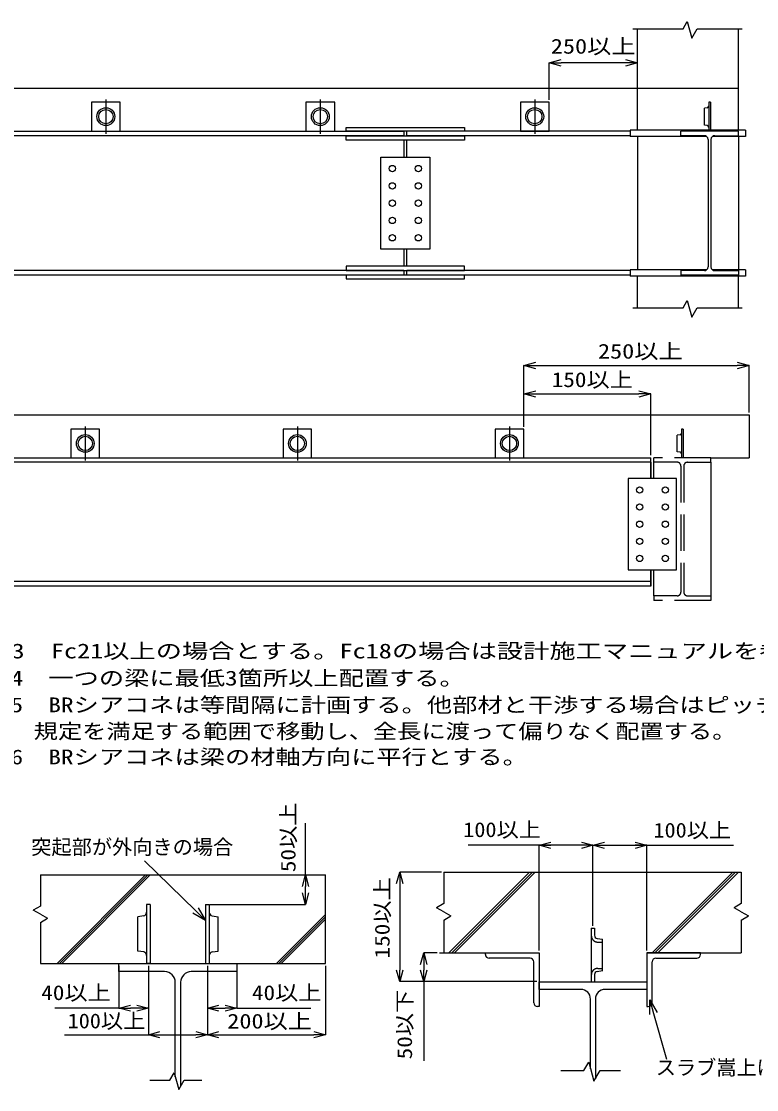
# Model space of a CAD drawing. Units: millimetres, scale not verified. Extents: x -31500 to 27900, y -22275 to 19725.
# Drawn here: x -1096 to 8009, y -12226 to 996 of the extents above; entities that cross this region are included whole.
import ezdxf
from ezdxf.enums import TextEntityAlignment as Align

# ---------------------------------------------------------------- set-up
doc = ezdxf.new("R2010")
doc.units = ezdxf.units.MM
doc.header["$LTSCALE"] = 150
doc.linetypes.add('CHAIN1', pattern=[8, 5, -1, 1, -1])
doc.linetypes.add('DASHED3', pattern=[4, 3, -1])
for name, color, linetype in [('0-0_0', 134, 'Continuous'), ('0-4_02_TEXT', 134, 'Continuous'), ('0-5_05_SUNPOU', 1, 'Continuous'), ('0-8_08_CENTER', 1, 'CHAIN1'), ('0-9_09SUNPO', 1, 'Continuous')]:
    doc.layers.add(name, color=color, linetype=linetype)
doc.styles.add('ＭＳ ゴシック', font='')
doc.styles.get('ＭＳ ゴシック').set_extended_font_data('MS Gothic')

msp = doc.modelspace()

# ---------------------------------------------------------------- linework, layer by layer
at = {"layer": '0-0_0'}
for p, q in [((6532.9, -351), (6532.9, 904.8)), ((7782.4, -351), (7782.4, 904.8)), ((5439.7, 483.2), (5589.7, 483.2)), ((6532.9, 483.2), (6382.9, 483.2)), ((-13190.3, 168), (7782.4, 168)), ((7396.8, -73.7), (7361.1, -79.7)), ((7361.1, -286.7), (7361.1, -79.7)), ((7414.7, -4.7), (7414.7, -52.6)), ((7436.1, -4.7), (7414.7, -4.7)), ((7414.7, -4.7), (7414.7, -361.7)), ((7436.1, -4.7), (7436.1, -361.7)), ((-9049.3, -361.7), (3641.4, -361.7)), ((3641.4, -361.7), (3641.4, -418.8)), ((6443.7, -361.7), (3677.1, -361.7)), ((3677.1, -418.8), (3677.1, -361.7)), ((7871.6, -351), (6443.7, -351)), ((6443.7, -351), (6443.7, -429.5)), ((7782.4, -361.7), (7068.4, -361.7)), ((7068.4, -418.8), (7068.4, -361.7)), ((7396.8, -292.6), (7361.1, -286.7)), ((7414.7, -313.8), (7414.7, -361.7)), ((7436.1, -361.7), (7414.7, -361.7)), ((7782.4, -418.8), (7782.4, -361.7)), ((7871.6, -351), (7871.6, -429.5)), ((3641.4, -418.8), (-9049.3, -418.8)), ((3641.4, -475.9), (3641.4, -682.9)), ((6443.7, -418.8), (3677.1, -418.8)), ((3677.1, -682.9), (3677.1, -475.9)), ((7390.8, -429.5), (6443.7, -429.5)), ((6532.9, -429.5), (6532.9, -2078.7)), ((7361.1, -418.8), (7068.4, -418.8)), ((7407.5, -465.2), (7407.5, -2043)), ((7443.2, -465.2), (7443.2, -2043)), ((7871.6, -429.5), (7460, -429.5)), ((7489.6, -418.8), (7782.4, -418.8)), ((7782.4, -429.5), (7782.4, -2078.7)), ((3641.4, -1825.3), (3641.4, -2032.3)), ((3677.1, -2032.3), (3677.1, -1825.3)), ((3641.4, -2089.5), (-9049.3, -2089.5)), ((3641.4, -2089.5), (3641.4, -2146.6)), ((6443.7, -2089.5), (3677.1, -2089.5)), ((6443.7, -2078.7), (6443.7, -2157.3)), ((7390.8, -2078.7), (6443.7, -2078.7)), ((7068.4, -2089.5), (7068.4, -2146.6)), ((7361.1, -2089.5), (7068.4, -2089.5)), ((7871.6, -2078.7), (7460, -2078.7)), ((7489.6, -2089.5), (7782.4, -2089.5)), ((7782.4, -2089.5), (7782.4, -2146.6)), ((7871.6, -2078.7), (7871.6, -2157.3)), ((7871.6, -2157.3), (6443.7, -2157.3)), ((6532.9, -2551.1), (6532.9, -2157.3)), ((7782.4, -2146.6), (7068.4, -2146.6)), ((7782.4, -2551.1), (7782.4, -2157.3)), ((5124.4, -3263.8), (5274.4, -3263.8)), ((7917.3, -3263.8), (7767.3, -3263.8)), ((5124.4, -3615.5), (5274.4, -3615.5)), ((6700.2, -3615.5), (6550.2, -3615.5)), ((-13038.7, -3875.1), (7917.3, -3875.1)), ((7917.3, -3875.1), (7917.3, -4404.8)), ((7078, -4051.7), (7078, -4099)), ((7099.2, -4051.7), (7078, -4051.7)), ((7078, -4051.7), (7078, -4404.8)), ((7099.2, -4051.7), (7099.2, -4404.8)), ((7060.3, -4119.9), (7025, -4125.8)), ((7025, -4330.6), (7025, -4125.8)), ((7060.3, -4336.5), (7025, -4330.6)), ((7078, -4357.4), (7078, -4404.8)), ((-12297.1, -4404.8), (6700.2, -4404.8)), ((6700.2, -4461.3), (-12297.1, -4461.3)), ((6700.2, -4662.5), (6700.2, -4404.8)), ((6700.2, -4461.3), (6700.2, -4662.5)), ((6735.5, -4662.5), (6735.5, -4461.3)), ((7099.2, -4404.8), (7078, -4404.8)), ((7441.7, -4404.8), (7917.3, -4404.8)), ((7441.7, -4461.3), (7441.7, -6113.8)), ((6700.2, -5993.8), (6700.2, -5792.5)), ((6700.2, -5792.5), (6700.2, -5993.8)), ((6735.5, -6113.8), (6735.5, -5792.5)), ((6700.2, -5937.3), (-12297.1, -5937.3)), ((6700.2, -5993.8), (-12297.1, -5993.8)), ((5315.6, -9201), (5458.9, -9201)), ((5981.5, -9201), (5838.2, -9201)), ((5981.5, -9201), (6124.9, -9201)), ((6647.5, -9201), (6504.2, -9201)), ((-860.4, -9567.6), (2669, -9567.6)), ((2422.1, -9567.6), (2422.1, -9710.9)), ((2669, -10663.3), (2669, -9567.6)), ((3589.4, -9532.9), (3589.4, -9676.2)), ((4133.7, -9532.9), (7818.4, -9532.9)), ((2422.1, -9932.8), (2422.1, -9789.5)), ((455.5, -9932.8), (455.5, -10663.3)), ((455.5, -9932.8), (455.5, -10030.8)), ((499.4, -9932.8), (455.5, -9932.8)), ((499.4, -9932.8), (499.4, -10663.3)), ((1186, -10131.8), (1061.3, -10010.1)), ((1186, -9932.8), (1186, -10663.3)), ((1186, -9932.8), (1229.9, -9932.8)), ((1229.9, -9932.8), (1229.9, -10663.3)), ((1229.9, -9932.8), (1229.9, -10030.8)), ((418.9, -10074.1), (345.9, -10086.2)), ((345.9, -10509.9), (345.9, -10086.2)), ((1266.5, -10074.1), (1339.4, -10086.2)), ((1339.4, -10509.9), (1339.4, -10086.2)), ((5961.6, -10225.6), (5961.6, -10891.5)), ((5961.6, -10225.6), (6001.5, -10225.6)), ((6001.5, -10225.6), (6001.5, -10314.9)), ((6034.9, -10354.4), (6101.4, -10365.4)), ((6101.4, -10759), (6101.4, -10365.4)), ((418.9, -10522.1), (345.9, -10509.9)), ((455.5, -10565.3), (455.5, -10663.3)), ((1229.9, -10565.3), (1229.9, -10663.3)), ((1266.5, -10522.1), (1339.4, -10509.9)), ((3886, -10531.8), (3886, -10675.1)), ((4080.3, -10531.8), (5315.6, -10531.8)), ((6647.5, -10531.8), (7818.4, -10531.8)), ((-860.4, -10663.3), (112.2, -10663.3)), ((499.4, -10663.3), (455.5, -10663.3)), ((1186, -10663.3), (1229.9, -10663.3)), ((1573.2, -10663.3), (2669, -10663.3)), ((3589.4, -10888.9), (3589.4, -10745.6)), ((3886, -10888.9), (3886, -10745.6)), ((6001.5, -10802.2), (6001.5, -10891.5)), ((6034.9, -10762.8), (6101.4, -10751.7)), ((809.8, -12065.4), (809.8, -10897.1)), ((875.6, -10897.1), (875.6, -12186.1)), ((5961.6, -10891.5), (6001.5, -10891.5)), ((112.2, -11217.6), (255.5, -11217.6)), ((477.4, -11217.6), (334.1, -11217.6)), ((1207.9, -11217.6), (1351.3, -11217.6)), ((1573.2, -11217.6), (1429.9, -11217.6)), ((6684.4, -11115.3), (6732.1, -11282.8)), ((477.4, -11545.7), (620.8, -11545.7)), ((1207.9, -11545.7), (1064.6, -11545.7)), ((1207.9, -11545.7), (1351.3, -11545.7)), ((2669, -11545.7), (2525.6, -11545.7))]:
    msp.add_line(p, q, dxfattribs=at)
at = {"layer": '0-0_0', "linetype": 'DASHED3'}
for p, q in [((7441.7, -4404.8), (6735.5, -4404.8)), ((6735.5, -4461.3), (6735.5, -4404.8)), ((7025, -4461.3), (6735.5, -4461.3)), ((7152.2, -4461.3), (7441.7, -4461.3)), ((7441.7, -4461.3), (7441.7, -4404.8)), ((7070.9, -4507.2), (7070.9, -6067.9)), ((7106.2, -4507.2), (7106.2, -6067.9)), ((6735.5, -6113.8), (6735.5, -6170.3)), ((7025, -6113.8), (6735.5, -6113.8)), ((7441.7, -6170.3), (6735.5, -6170.3)), ((7152.2, -6113.8), (7441.7, -6113.8)), ((7441.7, -6113.8), (7441.7, -6170.3)), ((6041.5, -10399.4), (6101.4, -10399.4)), ((6041.5, -10725.1), (6101.4, -10725.1))]:
    msp.add_line(p, q, dxfattribs=at)
at = {"layer": '0-0_0', "color": 1}
for p, q in [((5202.4, -10598.4), (4696.3, -10598.4)), ((5249, -11151.1), (5249, -10645)), ((6714.1, -11151.1), (6714.1, -10645)), ((6760.7, -10598.4), (7266.8, -10598.4)), ((5951.6, -11967.9), (5951.6, -11104.6)), ((6011.5, -11104.6), (6011.5, -12090.6))]:
    msp.add_line(p, q, dxfattribs=at)
at = {"layer": '0-0_0'}
for points in [[(5589.7, 443), (5439.7, 483.2), (5589.7, 523.4)], [(6382.9, 523.4), (6532.9, 483.2), (6382.9, 443)], [(3641.4, -2146.6), (-9049.3, -2146.6), (-9049.3, -2089.5)], [(6443.7, -2146.6), (3677.1, -2146.6), (3677.1, -2089.5)], [(5274.4, -3304), (5124.4, -3263.8), (5274.4, -3223.6)], [(7767.3, -3223.6), (7917.3, -3263.8), (7767.3, -3304)], [(5274.4, -3655.7), (5124.4, -3615.5), (5274.4, -3575.3)], [(6550.2, -3575.3), (6700.2, -3615.5), (6550.2, -3655.7)], [(5458.9, -9239.4), (5315.6, -9201), (5458.9, -9162.6)], [(5838.2, -9162.6), (5981.5, -9201), (5838.2, -9239.4)], [(6124.9, -9239.4), (5981.5, -9201), (6124.9, -9162.6)], [(6504.2, -9162.6), (6647.5, -9201), (6504.2, -9239.4)], [(2383.7, -9710.9), (2422.1, -9567.6), (2460.5, -9710.9)], [(3551, -9676.2), (3589.4, -9532.9), (3627.8, -9676.2)], [(2460.5, -9789.5), (2422.1, -9932.8), (2383.7, -9789.5)], [(1093.9, -9976.7), (1186, -10131.8), (1028.7, -10043.6)], [(3847.6, -10675.1), (3886, -10531.8), (3924.4, -10675.1)], [(678.3, -10765.6), (112.2, -10765.6), (112.2, -10663.3), (1573.2, -10663.3), (1573.2, -10765.6), (1007.1, -10765.6)], [(3627.8, -10745.6), (3589.4, -10888.9), (3551, -10745.6)], [(3924.4, -10745.6), (3886, -10888.9), (3847.6, -10745.6)], [(255.5, -11256), (112.2, -11217.6), (255.5, -11179.2)], [(334.1, -11179.2), (477.4, -11217.6), (334.1, -11256)], [(1351.3, -11256), (1207.9, -11217.6), (1351.3, -11179.2)], [(1429.9, -11179.2), (1573.2, -11217.6), (1429.9, -11256)], [(6687.2, -11295.6), (6684.4, -11115.3), (6777, -11270.1)], [(620.8, -11584.1), (477.4, -11545.7), (620.8, -11507.3)], [(1064.6, -11507.3), (1207.9, -11545.7), (1064.6, -11584.1)], [(1351.3, -11584.1), (1207.9, -11545.7), (1351.3, -11507.3)], [(2525.6, -11507.3), (2669, -11545.7), (2525.6, -11584.1)]]:
    msp.add_lwpolyline(points, dxfattribs=at)
for points in [[(129.6, -4.7), (-227.4, -4.7), (-227.4, -361.7), (129.6, -361.7)], [(2784.6, -4.7), (2427.6, -4.7), (2427.6, -361.7), (2784.6, -361.7)], [(5439.7, -4.7), (5082.7, -4.7), (5082.7, -361.7), (5439.7, -361.7)], [(4391, -318.8), (4391, -361.7), (2927.4, -361.7), (2927.4, -318.8)], [(4391, -418.8), (4391, -475.9), (2927.4, -475.9), (2927.4, -418.8)], [(3962.7, -682.9), (3962.7, -1825.3), (3355.8, -1825.3), (3355.8, -682.9)], [(4391, -2089.5), (4391, -2032.3), (2927.4, -2032.3), (2927.4, -2089.5)], [(4391, -2189.4), (4391, -2146.6), (2927.4, -2146.6), (2927.4, -2189.4)], [(-128.1, -4051.7), (-481.2, -4051.7), (-481.2, -4404.8), (-128.1, -4404.8)], [(2498.2, -4051.7), (2145.1, -4051.7), (2145.1, -4404.8), (2498.2, -4404.8)], [(5124.4, -4051.7), (4771.3, -4051.7), (4771.3, -4404.8), (5124.4, -4404.8)], [(6417.7, -4662.5), (6417.7, -5792.5), (7018, -5792.5), (7018, -4662.5)]]:
    msp.add_lwpolyline(points, close=True, dxfattribs=at)
at = {"layer": '0-0_0', "color": 1}
for points in [[(4649.7, -10551.8), (4649.7, -10531.8), (5315.6, -10531.8), (5315.6, -11197.8), (5295.6, -11197.8)], [(7313.4, -10551.8), (7313.4, -10531.8), (6647.5, -10531.8), (6647.5, -11197.8), (6667.5, -11197.8)], [(5831.7, -10984.8), (5315.6, -10984.8), (5315.6, -10891.5), (6647.5, -10891.5), (6647.5, -10984.8), (6131.4, -10984.8)]]:
    msp.add_lwpolyline(points, dxfattribs=at)
at = {"layer": '0-0_0'}
for centre, radius in [((-48.9, -183.2), 110.7), ((-48.9, -183.2), 89.2), ((2606.1, -183.2), 110.7), ((2606.1, -183.2), 89.2), ((5261.2, -183.2), 110.7), ((5261.2, -183.2), 89.2), ((3498.6, -825.7), 39.3), ((3819.9, -825.7), 39.3), ((3498.6, -1039.9), 39.3), ((3819.9, -1039.9), 39.3), ((3498.6, -1254.1), 39.3), ((3819.9, -1254.1), 39.3), ((3498.6, -1468.3), 39.3), ((3819.9, -1468.3), 39.3), ((3498.6, -1682.5), 39.3), ((3819.9, -1682.5), 39.3), ((-304.6, -4228.2), 109.5), ((-304.6, -4228.2), 88.3), ((2321.6, -4228.2), 109.5), ((2321.6, -4228.2), 88.3), ((4947.9, -4228.2), 109.5), ((4947.9, -4228.2), 88.3), ((6558.9, -4803.8), 38.8), ((6876.7, -4803.8), 38.8), ((6558.9, -5015.7), 38.8), ((6876.7, -5015.7), 38.8), ((6558.9, -5227.5), 38.8), ((6876.7, -5227.5), 38.8), ((6558.9, -5439.4), 38.8), ((6876.7, -5439.4), 38.8), ((6558.9, -5651.3), 38.8), ((6876.7, -5651.3), 38.8)]:
    msp.add_circle(centre, radius, dxfattribs=at)
for centre, radius, start, end in [((7393.2, -52.6), 21.4, 279.46232, 0), ((7393.2, -313.8), 21.4, 0, 80.53768), ((7361.1, -465.2), 46.4, 0, 90), ((7489.6, -465.2), 46.4, 90, 180), ((7361.1, -2043), 46.4, 270, 0), ((7489.6, -2043), 46.4, 180, 270), ((7056.8, -4099), 21.2, 279.46232, 0), ((7056.8, -4357.4), 21.2, 0, 80.53768), ((411.7, -10030.8), 43.8, 279.46232, 0), ((1273.7, -10030.8), 43.8, 180, 260.53768), ((6041.5, -10314.9), 40, 180, 260.53768), ((411.7, -10565.3), 43.8, 0, 80.53768), ((1273.7, -10565.3), 43.8, 99.46232, 180), ((678.3, -10897.1), 131.5, 0, 90), ((1007.1, -10897.1), 131.5, 90, 180), ((6041.5, -10802.2), 40, 99.46232, 180)]:
    msp.add_arc(centre, radius, start, end, dxfattribs=at)
at = {"layer": '0-0_0', "linetype": 'DASHED3'}
for centre, radius, start, end in [((7025, -4507.2), 45.9, 0, 90), ((7152.2, -4507.2), 45.9, 90, 180), ((7025, -6067.9), 45.9, 270, 0), ((7152.2, -6067.9), 45.9, 180, 270), ((6041.5, -10319.5), 79.9, 180, 270), ((6041.5, -10805), 79.9, 90, 180)]:
    msp.add_arc(centre, radius, start, end, dxfattribs=at)
at = {"layer": '0-0_0', "color": 1}
for centre, radius, start, end in [((4696.3, -10551.8), 46.6, 180, 270), ((7266.8, -10551.8), 46.6, 270, 0), ((5202.4, -10645), 46.6, 0, 90), ((6760.7, -10645), 46.6, 90, 180), ((5831.7, -11104.6), 119.9, 0, 90), ((6131.4, -11104.6), 119.9, 90, 180), ((5295.6, -11151.1), 46.6, 180, 270), ((6667.5, -11151.1), 46.6, 270, 0)]:
    msp.add_arc(centre, radius, start, end, dxfattribs=at)
at = {"layer": '0-5_05_SUNPOU'}
for p, q in [((7205.3, 789.3), (7272, 904.8)), ((7272, 904.8), (7828.6, 904.8)), ((7205.3, -2666.6), (7272, -2551.1)), ((7272, -2551.1), (7828.6, -2551.1)), ((6732.1, -11282.8), (6893.7, -11850.3)), ((6893.7, -11850.3), (6894.1, -11850.3))]:
    msp.add_line(p, q, dxfattribs=at)
for points in [[(6475.9, 904.8), (7097.3, 904.8), (7149.9, 996), (7205.3, 789.3)], [(6475.9, -2551.1), (7097.3, -2551.1), (7149.9, -2459.9), (7205.3, -2666.6)]]:
    msp.add_lwpolyline(points, dxfattribs=at)
at = {"layer": '0-8_08_CENTER'}
for p, q in [((-48.9, 31), (-48.9, -397.4)), ((2606.1, 31), (2606.1, -397.4)), ((5261.2, 31), (5261.2, -397.4)), ((-304.6, -4016.4), (-304.6, -4440.1)), ((2321.6, -4016.4), (2321.6, -4440.1)), ((4947.9, -4016.4), (4947.9, -4440.1))]:
    msp.add_line(p, q, dxfattribs=at)
at = {"layer": '0-9_09SUNPO'}
for p, q in [((5439.7, 25.3), (5439.7, 483.2)), ((6382.9, 483.2), (5589.7, 483.2)), ((6532.9, -321), (6532.9, 483.2)), ((5124.4, -4021.7), (5124.4, -3263.8)), ((5274.4, -3263.8), (7767.3, -3263.8)), ((7917.3, -3845.1), (7917.3, -3263.8)), ((5124.4, -4021.7), (5124.4, -3615.5)), ((5274.4, -3615.5), (6550.2, -3615.5)), ((6700.2, -4374.8), (6700.2, -3615.5)), ((2422.1, -9567.6), (2422.1, -8929.1)), ((5838.2, -9201), (4438.2, -9201)), ((5315.6, -10503.1), (5315.6, -9201)), ((5981.5, -10196.9), (5981.5, -9201)), ((5981.5, -10196.9), (5981.5, -9201)), ((6124.9, -9201), (7722.4, -9201)), ((6647.5, -10503.1), (6647.5, -9201)), ((429.6, -9394.3), (429.8, -9394.3)), ((430.2, -9394.3), (429.8, -9394.3)), ((1061.3, -10010.1), (430.2, -9394.3)), ((-860.4, -9567.6), (-860.4, -9953.1)), ((-652.7, -10663.3), (443.1, -9567.6)), ((-624.2, -10663.3), (471.5, -9567.6)), ((-595.5, -10663.3), (500.3, -9567.6)), ((1236.6, -9567.6), (2422.1, -9567.6)), ((4105, -9532.9), (3589.4, -9532.9)), ((4133.7, -9532.9), (4133.7, -9923.5)), ((4197.3, -10531.8), (5196.2, -9532.9)), ((4232.7, -10531.8), (5231.6, -9532.9)), ((4268.5, -10531.8), (5267.4, -9532.9)), ((6713, -10531.8), (7711.9, -9532.9)), ((6748.4, -10531.8), (7747.3, -9532.9)), ((6784.2, -10531.8), (7783.1, -9532.9)), ((7818.4, -9532.9), (7818.4, -9923.5)), ((2422.1, -9789.5), (2422.1, -9710.9)), ((3589.4, -9676.2), (3589.4, -10745.6)), ((-860.4, -9953.1), (-948.4, -10003.9)), ((-860.4, -10054.7), (-948.4, -10003.9)), ((1236.6, -9932.8), (2422.1, -9932.8)), ((4133.7, -9923.5), (4045.7, -9974.3)), ((4133.7, -10025.1), (4045.7, -9974.3)), ((4133.7, -10025.1), (4221.7, -10075.8)), ((7818.4, -9923.5), (7730.4, -9974.3)), ((7818.4, -10025.1), (7730.4, -9974.3)), ((7818.4, -10025.1), (7906.4, -10075.8)), ((-860.4, -10054.7), (-772.4, -10105.5)), ((-860.4, -10156.3), (-772.4, -10105.5)), ((-860.4, -10156.3), (-860.4, -10663.3)), ((2063.9, -10663.3), (2669, -10058.3)), ((2092.4, -10663.3), (2669, -10086.7)), ((2121.1, -10663.3), (2669, -10115.5)), ((4133.7, -10126.6), (4221.7, -10075.8)), ((4133.7, -10126.6), (4133.7, -10531.8)), ((7818.4, -10126.6), (7906.4, -10075.8)), ((7818.4, -10126.6), (7818.4, -10531.8)), ((4051.6, -10531.8), (3886, -10531.8)), ((112.2, -10692), (112.2, -11217.6)), ((477.4, -10692), (477.4, -11545.7)), ((477.4, -10692), (477.4, -11217.6)), ((1207.9, -10692), (1207.9, -11545.7)), ((1207.9, -10692), (1207.9, -11545.7)), ((1207.9, -10692), (1207.9, -11217.6)), ((1573.2, -10692), (1573.2, -11217.6)), ((2669, -10692), (2669, -11545.7)), ((3886, -10675.1), (3886, -10745.6)), ((5073.8, -10888.9), (3589.4, -10888.9)), ((5286.9, -10888.9), (3886, -10888.9)), ((3886, -10888.9), (3886, -11870.3)), ((112.2, -11217.6), (-681.1, -11217.6)), ((334.1, -11217.6), (255.5, -11217.6)), ((1351.3, -11217.6), (1429.9, -11217.6)), ((1573.2, -11217.6), (2487.7, -11217.6)), ((-563.3, -11545.7), (1064.6, -11545.7)), ((1351.3, -11545.7), (2525.6, -11545.7)), ((5993.1, -12122.6), (6069.3, -11990.6)), ((6069.3, -11990.6), (6321, -11990.6)), ((852.8, -12225.7), (919.5, -12110.1)), ((919.5, -12110.1), (1139.7, -12110.1))]:
    msp.add_line(p, q, dxfattribs=at)
for points in [[(5582.2, -11990.6), (5869.6, -11990.6), (5929.8, -11886.4), (5993.1, -12122.6)], [(493.3, -12110.1), (744.7, -12110.1), (797.4, -12019), (852.8, -12225.7)]]:
    msp.add_lwpolyline(points, dxfattribs=at)

# ---------------------------------------------------------------- texts
at = {"layer": '0-4_02_TEXT', "style": 'ＭＳ ゴシック'}
for s, width, p in [('250以上', 1.2, (5460.5, 541.3)), ('250以上', 1.2, (6044.3, -3233.6)), ('150以上', 1.15, (5471.1, -3585.3)), ('※3\u3000Fc21以上の場合とする。Fc18の場合は設計施工マニュアルを参照。', 1.3, (-1542.4, -6943.1)), ('※4\u3000一つの梁に最低3箇所以上配置する。', 1.25, (-1542.4, -7278.9)), ('※5\u3000BRシアコネは等間隔に計画する。他部材と干渉する場合はピッチの', 1.25, (-1542.4, -7610.3)), ('\u3000\u3000規定を満足する範囲で移動し、全長に渡って偏りなく配置する。', 1.2, (-1542.4, -7936.3)), ('※6\u3000BRシアコネは梁の材軸方向に平行とする。', 1.25, (-1542.4, -8254.8)), ('100以上', 1.1, (4376.1, -9154.6)), ('100以上', 1.1, (6731.2, -9161.1)), ('40以上', 1.15, (-849.5, -11172.4)), ('40以上', 1.15, (1759.2, -11172.4)), ('100以上', 1.1, (-522.4, -11521.8)), ('200以上', 1.2, (1454.3, -11525))]:
    msp.add_text(s, height=183.3, dxfattribs=dict(at, width=width)).set_placement(p, align=Align.BOTTOM_LEFT)
at = {"layer": '0-4_02_TEXT', "style": 'ＭＳ ゴシック', "width": 1.15}
for s, p in [('50以上', (2354.5, -9533.8)), ('150以上', (3518.9, -10602)), ('50以下', (3796.7, -11851))]:
    msp.add_text(s, height=183.3, rotation=90, dxfattribs=at).set_placement(p, align=Align.BOTTOM_LEFT)
at = {"layer": '0-4_02_TEXT', "style": 'ＭＳ ゴシック'}
for s, p in [('突起部が外向きの場合', (-973, -9369.4)), ('スラブ嵩上げ材', (6759.3, -12098.5))]:
    msp.add_text(s, height=183.3, dxfattribs=at).set_placement(p, align=Align.BOTTOM_LEFT)

doc.saveas('drawing.dxf')
